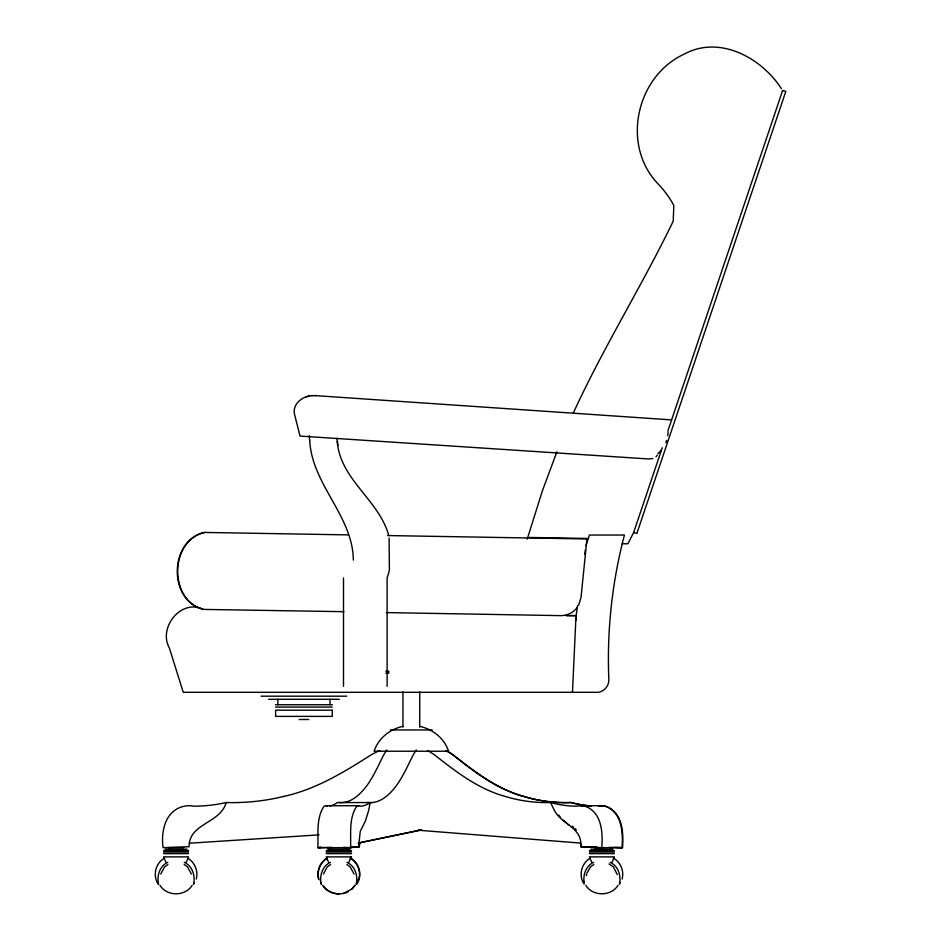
<?xml version="1.0" encoding="UTF-8"?>
<svg xmlns="http://www.w3.org/2000/svg" width="941" height="941" viewBox="0 0 941 941"><rect width="100%" height="100%" fill="white"/><g stroke="black" fill="none" stroke-linecap="round" stroke-linejoin="round"><path stroke-width="1.41" d="M356.721 882.093L356.615 884.011M357.133 882.258L357.274 881.176M576.21 619.966L576.351 617.073M226.169 802.532A145.373 145.373 0 0 1 193.611 806.178A23.643 23.643 0 0 0 181.884 806.813C164.793 812.036 160.958 832.138 163.064 847.665L189.059 846.712C188.906 822.987 220.312 823.751 226.169 802.532A215.583 215.583 0 0 0 283.547 796.462M358.603 846.712L360.227 831.538L363.602 824.587A51.202 15.891 90 0 0 365.637 820.293L368.449 811.201A46.603 14.456 90 0 0 370.072 802.544A144.208 44.745 90 0 1 360.015 806.178A23.454 7.281 -90 0 0 356.392 806.813C348.711 818.776 351.134 834.185 350.57 847.665L343.312 847.382M586.596 874.048L586.431 875.553M353.334 560.142C352.969 515.868 311.6 484.356 309.683 440.012M667.722 435.754L668.145 432.213M193.67 883.717C195.34 875.659 192.387 865.838 184.26 862.332M577.551 605.651L575.951 617.073L572.469 692.305M584.737 554.237L585.326 549.956M196.246 879.047C198.469 871.095 194.74 862.144 187.588 858.063M358.897 879.059C361.121 871.107 357.404 862.156 350.252 858.063M622.095 879.059C624.318 871.107 620.601 862.144 613.438 858.063M158.323 883.128C156.9 875.236 159.946 865.732 167.863 862.332M193.975 882.893L193.517 884.399M356.357 883.552L356.827 882.258M356.945 882.893L356.274 884.375M619.543 883.552C621.178 875.542 618.166 865.814 610.109 862.332M356.968 881.176L357.309 879.859M620.025 882.258L619.472 884.364M527.207 539.169L542.345 490.943L556.896 451.833M585.925 545.674L589.454 535.041L624.448 535.041C612.073 582.032 606.792 630.882 608.839 679.437C609.203 685.577 604.428 691.4 598.358 692.305L183.248 692.305L169.333 647.914C157.994 627.541 181.025 598.688 203.138 609.18M622.13 543.769L627.882 543.769L633.646 532.547L662.217 447.763M667.839 431.084L782.336 91.301M782.43 91.042L782.63 90.43L785.841 91.348L636.857 533.476L633.646 532.547M665.828 442.67L666.628 440.4M160.746 874.048L164.593 866.908L167.933 864.485M323.41 874.048L327.256 866.908L330.597 864.485M587.055 872.966L590.442 866.908L593.795 864.485M186.283 862.132L188.565 856.875L163.558 856.875L165.839 862.132M348.935 862.132L351.228 856.875M350.381 859.498L351.522 856.875L326.221 856.875L328.503 862.132M612.132 862.132L614.414 856.875L589.407 856.875L591.689 862.132M573.187 413.311C603.24 347.582 641.821 286.217 673.227 221.135L673.815 205.467C669.851 198.069 664.899 191.199 659.194 185.059C620.731 146.761 635.551 76.656 684.025 54.213C719.465 34.782 761.457 57.73 781.418 88.689M357.11 883.717C362.567 875.189 359.356 862.956 350.546 858.063M578.656 605.216L581.032 597.453L586.937 538.97L387.668 535.558M657.159 455.326L656.077 456.667M192.164 885.34C185.224 896.608 166.886 896.608 159.958 885.34M351.863 888.904L354.828 885.34M355.122 885.34L352.169 888.904L343.536 893.362M618.014 885.34C611.085 896.62 592.736 896.608 585.808 885.34M577.186 607.51C573.375 612.638 567.07 615.732 560.671 615.626L386.304 612.591M657.818 453.821L661.311 450.045M164.534 858.063C155.724 862.956 152.513 875.189 157.959 883.717M327.186 858.063C320.034 862.156 316.317 871.107 318.54 879.059M327.492 858.063C320.34 862.144 316.611 871.095 318.834 879.047M590.383 858.063C581.585 862.956 578.362 875.189 583.82 883.728M330.514 862.332C322.469 865.814 319.446 875.542 321.081 883.552M593.712 862.332C585.655 865.814 582.644 875.542 584.279 883.552M312.424 395.655C302.873 395.726 292.169 403.936 294.521 414.311L300.038 436.071L648.525 458.961L652.866 458.538M348.323 891.633C339.701 896.15 327.939 893.715 322.61 885.34M348.111 534.888L204.515 532.43C169.556 540.475 168.474 600.123 203.138 609.403L343.888 611.685M204.515 532.43C171.027 539.852 167.733 594.489 198.422 607.745M402.819 726.405C389.809 729.11 378.27 738.45 374.095 751.224L448.575 751.224C444.387 738.45 432.848 729.11 419.839 726.405M283.547 796.462C315.847 789.475 344.112 772.102 371.577 754.576A135.786 135.786 0 0 1 379.788 750.53M309.483 396.055L306.26 396.82M358.744 842.877L421.427 829.821M420.78 830.115L358.098 843.171L359.697 843.171L359.391 846.712L350.57 847.665M327.303 806.166A23.454 7.281 -90 0 0 323.68 806.813C316.011 818.776 318.423 834.185 317.858 847.665L320.54 847.347M321.328 847.347L318.646 847.665L331.75 847.359M190.047 843.171L319.011 834.867M352.11 846.888L359.391 846.712L352.275 846.712M312 395.655L315.388 395.596M566.141 615.626L576.421 615.626L566.376 615.52M385.892 671.215L388.798 671.215L388.798 673.156L385.892 673.156M261.151 696.187L346.711 696.187M268.644 699.292L339.219 699.292M275.513 704.738L332.361 704.738M275.513 707.067L332.361 707.067M299.179 719.489L308.695 719.489M390.386 729.957L432.272 729.957M372.048 802.567L337.36 802.532A144.208 44.745 90 0 1 329.832 805.955M550.779 802.532A144.926 117.425 90 0 0 577.115 806.178A23.572 19.091 -90 0 1 586.608 806.813C602.052 813.636 602.875 833.185 601.828 847.665L580.809 846.712C582.62 826.81 560.495 824.575 553.814 809.131A46.332 37.546 -90 0 1 550.779 802.532L551.767 802.532A214.924 174.156 90 0 1 505.341 796.462C478.181 789.064 455.856 771.608 434.13 754.576A135.433 109.744 -90 0 0 427.485 750.53M326.092 805.719L358.803 805.719M580.291 805.719L600.993 805.719M567.717 824.587L568.705 824.587M596.688 846.712L580.809 846.712L596.441 847.076M168.333 847.665L183.777 847.665M317.858 847.665L351.358 847.665M594.183 847.665L622.53 847.665C623.577 833.185 622.754 813.636 607.31 806.813A23.572 19.091 90 0 0 598.864 805.943M165.016 849.17L187.094 849.17M327.68 849.182L350.064 849.17M590.866 849.182L612.956 849.17M163.558 850.617L188.565 850.617M326.221 850.617L351.522 850.617M589.407 850.617L614.414 850.617M163.558 851.993L188.565 851.993M326.221 851.993L351.522 851.993M589.407 851.993L614.414 851.993M163.558 853.64L188.565 853.64M326.221 853.652L351.522 853.64M589.407 853.652L614.414 853.64M529.383 537.464L588.56 538.464M609.25 847.37L622.048 847.665C623.083 833.185 622.26 813.636 606.816 806.813A23.572 19.091 -90 0 0 598.382 805.943M615.038 847.347L622.53 847.665M314.976 395.596L670.404 419.815M417.98 830.197L580.021 843.054M339.019 893.95C333.102 893.774 327.08 891.198 323.657 886.222M609.015 863.909L613.379 866.908L617.272 874.589M346.841 864.485L350.181 866.908L354.028 874.048M184.177 864.485L187.518 866.908L191.376 874.048M346.923 862.332C354.839 865.744 357.886 875.236 356.451 883.14M572.069 826.163L573.622 827.245M566.87 823.269L563.377 820.293M575.069 828.515L576.374 829.95M558.707 815.106L560.189 816.929M320.975 883.728L321.434 884.011M157.947 882.258L158.594 884.399L158.288 883.54M321.34 884.317L320.799 882.905M320.128 879.859L320.469 881.176M583.996 882.893L584.302 883.728M321.104 882.893L321.281 883.717M580.491 843.171L581.02 845.536M388.751 535.594C379.282 500.083 339.889 479.581 337.254 441.188M583.667 881.176L583.796 882.258M389.103 538.017L389.398 570.364L387.127 577.95L387.127 686.318M309.26 435.659L309.683 440.317M336.996 438.33L337.866 445.446M419.721 691.953L419.721 727.04M402.936 691.953L402.936 727.04M343.5 577.95L343.5 686.318M330.009 699.292L330.009 704.738M277.854 699.292L277.854 704.738M591.183 805.955A144.926 117.425 -90 0 1 571.481 802.532L570.011 802.532A214.924 174.156 90 0 1 523.584 796.462C496.425 789.064 474.099 771.608 452.374 754.576A135.433 109.744 -90 0 0 445.728 750.53M570.493 802.544A214.924 174.156 -90 0 1 524.066 796.462C496.907 789.064 474.593 771.608 452.856 754.576A135.433 109.744 90 0 0 446.21 750.53M581.844 805.719A23.572 19.091 -90 0 1 583.961 805.943M368.472 802.544A213.866 66.364 90 0 0 386.21 796.462C399.525 785.7 405.747 769.338 413.417 754.576A134.869 41.851 -90 0 1 416.322 749.989M338.96 802.544A213.866 66.364 -90 0 0 356.686 796.462C370.013 785.7 376.235 769.338 383.893 754.576A134.869 41.851 -90 0 1 386.798 749.989M590.701 805.955A144.926 117.425 -90 0 1 570.999 802.532M332.255 710.173L275.619 710.173L275.619 716.383L332.255 716.383L332.255 710.173"/></g></svg>
